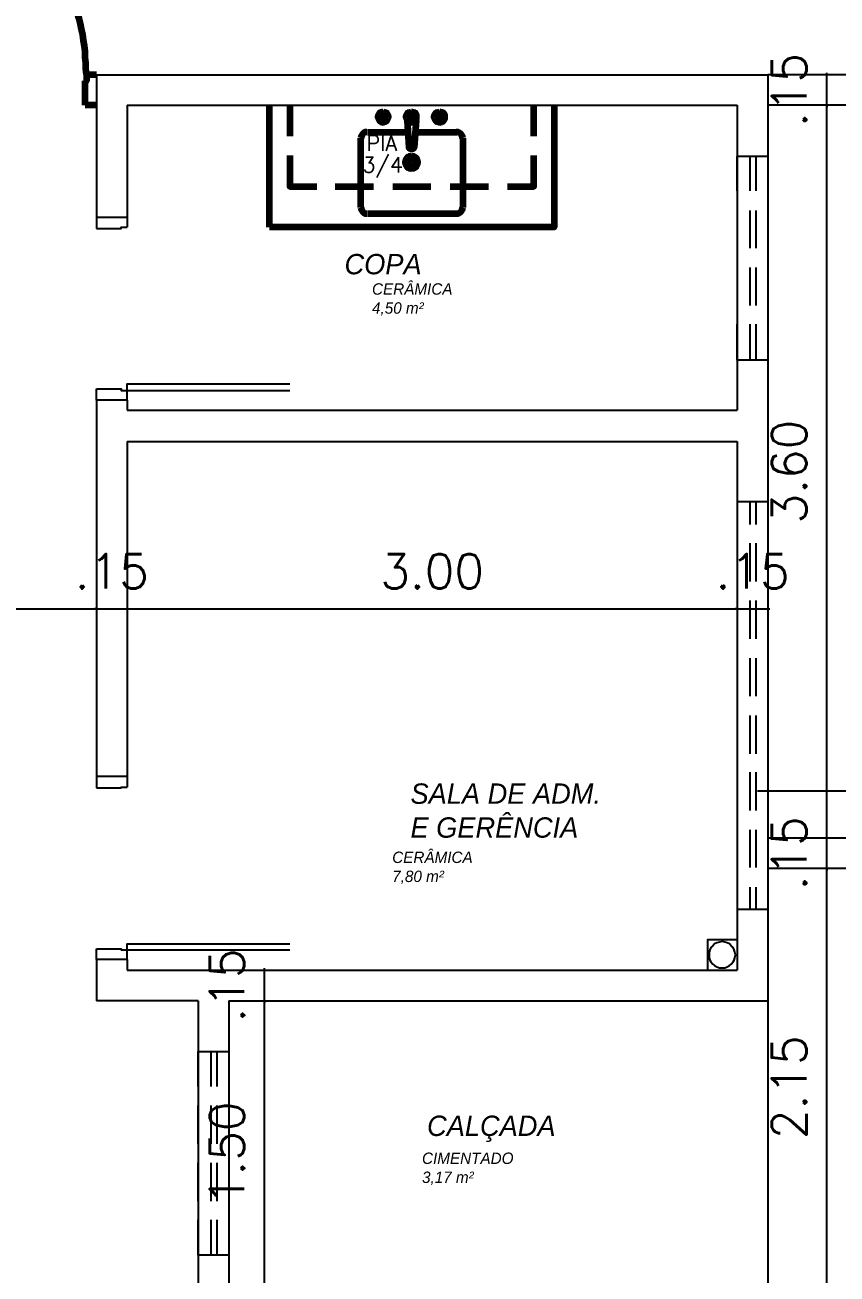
# Model space of a CAD drawing. Header units: millimetres. Extents: x 2273 to 2522, y 1034 to 1187.
# Drawn here: x 2487.12 to 2491.11, y 1114.74 to 1120.88 of the extents above; entities that cross this region are included whole.
import ezdxf

# ---------------------------------------------------------------- set-up
doc = ezdxf.new("R2010")
doc.units = ezdxf.units.MM
doc.layers.add('COTA', color=8, linetype='Continuous')
doc.layers.add('LAYER8', color=8, linetype='Continuous')
doc.layers.add('PAREDES', color=4, linetype='Continuous', lineweight=100)
doc.styles.add('Romans', font='romans.shx')
doc.styles.get("Standard").update_dxf_attribs({"font": 'arial.ttf'})
doc.dimstyles.new('COTA50', dxfattribs={"dimtxt": 0.17, "dimasz": 0.01, "dimexe": 0.05, "dimexo": 0.95, "dimgap": 0.1, "dimtad": 1, "dimzin": 4, "dimdsep": 46, "dimtxsty": 'Romans', "dimblk": 'ARCHTICK', "dimcen": -0.3, "dimdle": 0.05, "dimse1": 1, "dimse2": 1, "dimclrd": 2, "dimclre": 3, "dimclrt": 3, "dimadec": 0, "dimazin": 0, "dimtfac": 1, "dimtix": 1, "dimtmove": 2, "dimatfit": 1, "dimldrblk": 'USERTICK', "dimfxl": 0.05, "dimtolj": 1, "dimtzin": 4, "dimlwd": -1, "dimarcsym": 0})

# ---------------------------------------------------------------- blocks, each defined once
blk = doc.blocks.new('MMM')
at = {"layer": 'PAREDES', "color": 0, "linetype": 'Continuous'}
for points in [[(77.3534, 164.9892), (77.3534, 164.3892), (75.9534, 164.3892)], [(75.9534, 164.3892), (75.9534, 164.9892)], [(76.0534, 164.9892), (76.0534, 164.8363)], [(76.5123, 164.9569), (76.5005, 164.9539), (76.4946, 164.951), (76.4887, 164.9422), (76.4858, 164.9304), (76.4887, 164.9216), (76.4946, 164.9127), (76.5005, 164.9069), (76.5123, 164.9039), (76.5211, 164.9069), (76.5299, 164.9127), (76.5358, 164.9216), (76.5387, 164.9304), (76.5358, 164.9422), (76.5299, 164.951), (76.5211, 164.9539), (76.5123, 164.9569)], [(76.4975, 164.9069), (76.5034, 164.9186), (76.5064, 164.9304), (76.5034, 164.9422), (76.4975, 164.9539)], [(76.527, 164.9539), (76.5211, 164.9422), (76.5181, 164.9304), (76.5211, 164.9186), (76.527, 164.9069)], [(76.6505, 164.9569), (76.6417, 164.9539), (76.6328, 164.951), (76.627, 164.9422), (76.624, 164.9304), (76.627, 164.9216), (76.6328, 164.9127), (76.6417, 164.9069), (76.6505, 164.9039), (76.6623, 164.9069), (76.6711, 164.9127), (76.677, 164.9216), (76.677, 164.9304), (76.677, 164.9422), (76.6711, 164.951), (76.6623, 164.9539), (76.6505, 164.9569)], [(76.6358, 164.9069), (76.6417, 164.9186), (76.6446, 164.9304), (76.6417, 164.9422), (76.6358, 164.9539)], [(76.6652, 164.9539), (76.6593, 164.9422), (76.6564, 164.9304), (76.6593, 164.9186), (76.6652, 164.9069)], [(76.7887, 164.9569), (76.7799, 164.9539), (76.7711, 164.951), (76.7652, 164.9422), (76.7623, 164.9304), (76.7652, 164.9216), (76.7711, 164.9127), (76.7799, 164.9069), (76.7887, 164.9039), (76.8005, 164.9069), (76.8093, 164.9127), (76.8152, 164.9216), (76.8152, 164.9304), (76.8152, 164.9422), (76.8093, 164.951), (76.8005, 164.9539), (76.7887, 164.9569)], [(76.777, 164.9069), (76.7828, 164.9186), (76.7828, 164.9304), (76.7828, 164.9422), (76.777, 164.9539)], [(76.8034, 164.9539), (76.7975, 164.9422), (76.7946, 164.9304), (76.7975, 164.9186), (76.8034, 164.9069)], [(77.2534, 164.8363), (77.2534, 164.9892)], [(76.6299, 164.9157), (76.6387, 164.7833)], [(76.674, 164.9157), (76.6652, 164.7833)], [(76.674, 164.9186), (76.674, 164.9186)], [(76.4328, 164.8569), (76.4211, 164.8569), (76.4123, 164.848), (76.4064, 164.8392), (76.4034, 164.8275)], [(76.4034, 164.4863), (76.4034, 164.8275)], [(76.4358, 164.8569), (76.6328, 164.8569)], [(76.6711, 164.8569), (76.874, 164.8569)], [(76.9034, 164.8275), (76.9005, 164.8392), (76.8946, 164.848), (76.8828, 164.8569), (76.8711, 164.8569)], [(76.9064, 164.4863), (76.9064, 164.8275)], [(76.6387, 164.7863), (76.6387, 164.7804), (76.6446, 164.7745), (76.6534, 164.7745), (76.6593, 164.7745), (76.6652, 164.7804), (76.6652, 164.7863)], [(76.0534, 164.7422), (76.0534, 164.5892), (76.1858, 164.5892)], [(76.6505, 164.7392), (76.6387, 164.7363), (76.6299, 164.7304), (76.624, 164.7216), (76.6211, 164.7098), (76.624, 164.698), (76.6299, 164.6863), (76.6387, 164.6804), (76.6505, 164.6775), (76.6652, 164.6804), (76.674, 164.6863), (76.6799, 164.698), (76.6828, 164.7098), (76.6799, 164.7216), (76.674, 164.7304), (76.6652, 164.7363), (76.6505, 164.7392)], [(76.6505, 164.7275), (76.6446, 164.7245), (76.6387, 164.7216), (76.6358, 164.7157), (76.6328, 164.7098), (76.6358, 164.701), (76.6387, 164.6951), (76.6446, 164.6922), (76.6505, 164.6892), (76.6593, 164.6922), (76.6652, 164.6951), (76.6681, 164.701), (76.6711, 164.7098), (76.6681, 164.7157), (76.6652, 164.7216), (76.6593, 164.7245), (76.6505, 164.7275)], [(77.124, 164.5892), (77.2534, 164.5892), (77.2534, 164.7422)], [(76.277, 164.5892), (76.4652, 164.5892)], [(76.5593, 164.5892), (76.7475, 164.5892)], [(76.8417, 164.5892), (77.0299, 164.5892)], [(76.4034, 164.4863), (76.4064, 164.4745), (76.4123, 164.4657), (76.4211, 164.4569), (76.4328, 164.4569)], [(76.4358, 164.4569), (76.874, 164.4569)], [(76.8711, 164.4569), (76.8828, 164.4569), (76.8946, 164.4657), (76.9005, 164.4745), (76.9034, 164.4863)]]:
    blk.add_lwpolyline(points, dxfattribs=at)
blk = doc.blocks.new('GHJ')
at = {"layer": 'PAREDES', "color": 0, "linetype": 'Continuous'}
for points in [[(75.0534, 165.1422), (75.0505, 165.1686), (75.0505, 165.198), (75.0475, 165.2245), (75.0475, 165.2539), (75.0446, 165.2804), (75.0387, 165.3069), (75.0358, 165.3363), (75.0299, 165.3627), (75.024, 165.3892), (75.0181, 165.4157), (75.0093, 165.4422), (75.0034, 165.4686), (74.9946, 165.4922), (74.9858, 165.5186), (74.977, 165.5451), (74.9652, 165.5686), (74.9534, 165.5922), (74.9446, 165.6186), (74.9328, 165.6422), (74.9181, 165.6657), (74.9064, 165.6892), (74.8917, 165.7098), (74.8799, 165.7333), (74.8652, 165.7569), (74.8475, 165.7775), (74.8328, 165.798), (74.8181, 165.8186), (74.8005, 165.8392), (74.7828, 165.8598), (74.7652, 165.8804), (74.7475, 165.901), (74.7299, 165.9186), (74.7123, 165.9363), (74.6917, 165.9539), (74.6711, 165.9716), (74.6505, 165.9892), (74.6299, 166.0069), (74.6093, 166.0216), (74.5887, 166.0392), (74.5681, 166.0539), (74.5446, 166.0686), (74.5211, 166.0804), (74.5005, 166.0951), (74.477, 166.1069), (74.4534, 166.1216), (74.4299, 166.1333), (74.4034, 166.1422), (74.3799, 166.1539), (74.3564, 166.1657), (74.3299, 166.1745), (74.3034, 166.1833), (74.2799, 166.1922), (74.2534, 166.198), (74.227, 166.2069), (74.2005, 166.2127), (74.174, 166.2186), (74.1475, 166.2245), (74.1181, 166.2275), (74.0917, 166.2333), (74.0652, 166.2363), (74.0358, 166.2363), (74.0093, 166.2392), (73.9799, 166.2392), (73.9505, 166.2422)], [(73.9828, 165.1392), (73.9534, 165.1392), (73.9534, 166.2392)], [(73.9828, 165.1392), (73.9828, 166.2392)], [(73.9564, 165.1098), (73.9534, 165.1098), (73.9534, 165.1392), (73.9034, 165.1392)], [(75.1034, 165.1392), (75.0534, 165.1392), (75.0534, 165.1098), (75.0475, 165.1098)], [(73.9564, 164.9892), (73.9564, 165.1098)], [(75.0475, 164.9892), (75.0475, 165.1098)], [(73.9034, 164.9892), (73.9564, 164.9892)], [(75.1034, 164.9892), (75.0475, 164.9892)]]:
    blk.add_lwpolyline(points, dxfattribs=at)
blk = doc.blocks.new('_ArchTick')
at = {"color": 0, "linetype": 'ByBlock', "const_width": 0.15}
blk.add_lwpolyline([(-0.5, -0.5), (0.5, 0.5)], dxfattribs=at)
blk = doc.blocks.new('*D179')
at = {"color": 2, "transparency": 16777216}
blk.add_line((2491.0634, 1114.532), (2491.0634, 1116.782), dxfattribs=at)
at = {"layer": 'Defpoints', "color": 0, "transparency": 16777216}
for p in [(2484.0404, 1116.732), (2491.0634, 1116.732), (2487.3433, 1114.582)]:
    blk.add_point(p, dxfattribs=at)
at = {"color": 2, "transparency": 16777216, "xscale": 0.01, "yscale": 0.01, "zscale": 0.01}
for p, rotation in [((2491.0634, 1116.732), 90), ((2491.0634, 1114.582), 270)]:
    blk.add_blockref('_ArchTick', p, dxfattribs=dict(at, rotation=rotation))
at = {"color": 3, "transparency": 16777216, "insert": (2490.8784, 1115.657), "char_height": 0.17, "attachment_point": 5, "rotation": 90, "style": 'Romans'}
blk.add_mtext('\\A1;2.15', dxfattribs=at)
blk = doc.blocks.new('USERTICK')
at = {"layer": 'COTA', "color": 0}
for p, q in [((-1, 0), (1, 0)), ((0, 1), (0, -1))]:
    blk.add_line(p, q, dxfattribs=at)
blk.add_circle((0, 0), 0.25, dxfattribs=at)
blk = doc.blocks.new('*D180')
at = {"color": 2, "transparency": 16777216}
for p, q in [((2491.0634, 1116.882), (2491.0634, 1116.892)), ((2491.0634, 1116.732), (2491.0634, 1116.882)), ((2491.0634, 1116.732), (2491.0634, 1116.722))]:
    blk.add_line(p, q, dxfattribs=at)
at = {"layer": 'Defpoints', "color": 0, "transparency": 16777216}
for p in [(2483.8904, 1116.882), (2491.0634, 1116.882), (2484.0404, 1116.732)]:
    blk.add_point(p, dxfattribs=at)
at = {"color": 2, "transparency": 16777216, "xscale": 0.01, "yscale": 0.01, "zscale": 0.01}
for p, rotation in [((2491.0634, 1116.882), 270), ((2491.0634, 1116.732), 90)]:
    blk.add_blockref('_ArchTick', p, dxfattribs=dict(at, rotation=rotation))
at = {"color": 3, "transparency": 16777216, "insert": (2490.8784, 1116.807), "char_height": 0.17, "attachment_point": 5, "rotation": 90, "style": 'Romans'}
blk.add_mtext('\\A1;.15', dxfattribs=at)
blk = doc.blocks.new('*D181')
at = {"color": 2, "transparency": 16777216}
blk.add_line((2491.0634, 1116.832), (2491.0634, 1120.535), dxfattribs=at)
at = {"layer": 'Defpoints', "color": 0, "transparency": 16777216}
for p in [(2482.6404, 1120.485), (2491.0634, 1120.485), (2483.8904, 1116.882)]:
    blk.add_point(p, dxfattribs=at)
at = {"color": 2, "transparency": 16777216, "xscale": 0.01, "yscale": 0.01, "zscale": 0.01}
for p, rotation in [((2491.0634, 1120.485), 90), ((2491.0634, 1116.882), 270)]:
    blk.add_blockref('_ArchTick', p, dxfattribs=dict(at, rotation=rotation))
at = {"color": 3, "transparency": 16777216, "insert": (2490.8784, 1118.6835), "char_height": 0.17, "attachment_point": 5, "rotation": 90, "style": 'Romans'}
blk.add_mtext('\\A1;3.60', dxfattribs=at)
blk = doc.blocks.new('*D182')
at = {"color": 2, "transparency": 16777216}
for p, q in [((2491.0634, 1120.635), (2491.0634, 1120.645)), ((2491.0634, 1120.485), (2491.0634, 1120.635)), ((2491.0634, 1120.485), (2491.0634, 1120.475))]:
    blk.add_line(p, q, dxfattribs=at)
at = {"layer": 'Defpoints', "color": 0, "transparency": 16777216}
for p in [(2482.6404, 1120.635), (2491.0634, 1120.635), (2482.6404, 1120.485)]:
    blk.add_point(p, dxfattribs=at)
at = {"color": 2, "transparency": 16777216, "xscale": 0.01, "yscale": 0.01, "zscale": 0.01}
for p, rotation in [((2491.0634, 1120.635), 270), ((2491.0634, 1120.485), 90)]:
    blk.add_blockref('_ArchTick', p, dxfattribs=dict(at, rotation=rotation))
at = {"color": 3, "transparency": 16777216, "insert": (2490.8784, 1120.56), "char_height": 0.17, "attachment_point": 5, "rotation": 90, "style": 'Romans'}
blk.add_mtext('\\A1;.15', dxfattribs=at)
blk = doc.blocks.new('*D185')
at = {"color": 2, "transparency": 16777216}
blk.add_line((2488.3003, 1114.532), (2488.3003, 1116.132), dxfattribs=at)
at = {"layer": 'Defpoints', "color": 0, "transparency": 16777216}
for p in [(2466.9325, 1116.082), (2488.3003, 1116.082), (2473.9884, 1114.582)]:
    blk.add_point(p, dxfattribs=at)
at = {"color": 2, "transparency": 16777216, "xscale": 0.01, "yscale": 0.01, "zscale": 0.01}
for p, rotation in [((2488.3003, 1116.082), 90), ((2488.3003, 1114.582), 270)]:
    blk.add_blockref('_ArchTick', p, dxfattribs=dict(at, rotation=rotation))
at = {"color": 3, "transparency": 16777216, "insert": (2488.1153, 1115.332), "char_height": 0.17, "attachment_point": 5, "rotation": 90, "style": 'Romans'}
blk.add_mtext('\\A1;1.50', dxfattribs=at)
blk = doc.blocks.new('*D186')
at = {"color": 2, "transparency": 16777216}
for p, q in [((2488.3003, 1116.232), (2488.3003, 1116.242)), ((2488.3003, 1116.082), (2488.3003, 1116.232)), ((2488.3003, 1116.082), (2488.3003, 1116.072))]:
    blk.add_line(p, q, dxfattribs=at)
at = {"layer": 'Defpoints', "color": 0, "transparency": 16777216}
for p in [(2466.7825, 1116.232), (2488.3003, 1116.232), (2466.9325, 1116.082)]:
    blk.add_point(p, dxfattribs=at)
at = {"color": 2, "transparency": 16777216, "xscale": 0.01, "yscale": 0.01, "zscale": 0.01}
for p, rotation in [((2488.3003, 1116.232), 270), ((2488.3003, 1116.082), 90)]:
    blk.add_blockref('_ArchTick', p, dxfattribs=dict(at, rotation=rotation))
at = {"color": 3, "transparency": 16777216, "insert": (2488.1153, 1116.157), "char_height": 0.17, "attachment_point": 5, "rotation": 90, "style": 'Romans'}
blk.add_mtext('\\A1;.15', dxfattribs=at)
blk = doc.blocks.new('*D204')
at = {"color": 2, "transparency": 16777216}
blk.add_line((2483.9211, 1118.0086), (2487.524, 1118.0086), dxfattribs=at)
at = {"layer": 'Defpoints', "color": 0, "transparency": 16777216}
for p in [(2487.474, 1118.0086), (2483.9711, 1117.682), (2487.474, 1117.185)]:
    blk.add_point(p, dxfattribs=at)
at = {"color": 2, "transparency": 16777216, "xscale": 0.01, "yscale": 0.01, "zscale": 0.01, "rotation": 180}
blk.add_blockref('_ArchTick', (2483.9711, 1118.0086), dxfattribs=at)
at = {"color": 2, "transparency": 16777216, "xscale": 0.01, "yscale": 0.01, "zscale": 0.01}
blk.add_blockref('_ArchTick', (2487.474, 1118.0086), dxfattribs=at)
at = {"color": 3, "transparency": 16777216, "insert": (2485.7226, 1118.1936), "char_height": 0.17, "attachment_point": 5, "style": 'Romans'}
blk.add_mtext('\\A1;3.50', dxfattribs=at)
blk = doc.blocks.new('*D205')
at = {"color": 2, "transparency": 16777216}
for p, q in [((2487.474, 1118.0086), (2487.464, 1118.0086)), ((2487.474, 1118.0086), (2487.624, 1118.0086)), ((2487.624, 1118.0086), (2487.634, 1118.0086))]:
    blk.add_line(p, q, dxfattribs=at)
at = {"layer": 'Defpoints', "color": 0, "transparency": 16777216}
for p in [(2487.624, 1118.832), (2487.624, 1118.0086), (2487.474, 1117.185)]:
    blk.add_point(p, dxfattribs=at)
at = {"color": 2, "transparency": 16777216, "xscale": 0.01, "yscale": 0.01, "zscale": 0.01}
blk.add_blockref('_ArchTick', (2487.474, 1118.0086), dxfattribs=at)
at = {"color": 2, "transparency": 16777216, "xscale": 0.01, "yscale": 0.01, "zscale": 0.01, "rotation": 180}
blk.add_blockref('_ArchTick', (2487.624, 1118.0086), dxfattribs=at)
at = {"color": 3, "transparency": 16777216, "insert": (2487.549, 1118.1936), "char_height": 0.17, "attachment_point": 5, "style": 'Romans'}
blk.add_mtext('\\A1;.15', dxfattribs=at)
blk = doc.blocks.new('*D206')
at = {"color": 2, "transparency": 16777216}
blk.add_line((2487.574, 1118.0086), (2490.674, 1118.0086), dxfattribs=at)
at = {"layer": 'Defpoints', "color": 0, "transparency": 16777216}
for p in [(2487.624, 1118.832), (2490.624, 1118.832), (2490.624, 1118.0086)]:
    blk.add_point(p, dxfattribs=at)
at = {"color": 2, "transparency": 16777216, "xscale": 0.01, "yscale": 0.01, "zscale": 0.01, "rotation": 180}
blk.add_blockref('_ArchTick', (2487.624, 1118.0086), dxfattribs=at)
at = {"color": 2, "transparency": 16777216, "xscale": 0.01, "yscale": 0.01, "zscale": 0.01}
blk.add_blockref('_ArchTick', (2490.624, 1118.0086), dxfattribs=at)
at = {"color": 3, "transparency": 16777216, "insert": (2489.124, 1118.1936), "char_height": 0.17, "attachment_point": 5, "style": 'Romans'}
blk.add_mtext('\\A1;3.00', dxfattribs=at)
blk = doc.blocks.new('*D207')
at = {"color": 2, "transparency": 16777216}
for p, q in [((2490.624, 1118.0086), (2490.614, 1118.0086)), ((2490.624, 1118.0086), (2490.774, 1118.0086)), ((2490.774, 1118.0086), (2490.784, 1118.0086))]:
    blk.add_line(p, q, dxfattribs=at)
at = {"layer": 'Defpoints', "color": 0, "transparency": 16777216}
for p in [(2490.624, 1118.832), (2490.774, 1118.0086), (2490.774, 1116.082)]:
    blk.add_point(p, dxfattribs=at)
at = {"color": 2, "transparency": 16777216, "xscale": 0.01, "yscale": 0.01, "zscale": 0.01}
blk.add_blockref('_ArchTick', (2490.624, 1118.0086), dxfattribs=at)
at = {"color": 2, "transparency": 16777216, "xscale": 0.01, "yscale": 0.01, "zscale": 0.01, "rotation": 180}
blk.add_blockref('_ArchTick', (2490.774, 1118.0086), dxfattribs=at)
at = {"color": 3, "transparency": 16777216, "insert": (2490.699, 1118.1936), "char_height": 0.17, "attachment_point": 5, "style": 'Romans'}
blk.add_mtext('\\A1;.15', dxfattribs=at)
blk = doc.blocks.new('*D210')
at = {"color": 2, "transparency": 16777216}
blk.add_line((2490.724, 1117.1135), (2494.427, 1117.1135), dxfattribs=at)
at = {"layer": 'Defpoints', "color": 0, "transparency": 16777216}
for p in [(2494.377, 1117.1135), (2490.774, 1116.882), (2494.377, 1116.882)]:
    blk.add_point(p, dxfattribs=at)
at = {"color": 2, "transparency": 16777216, "xscale": 0.01, "yscale": 0.01, "zscale": 0.01, "rotation": 180}
blk.add_blockref('_ArchTick', (2490.774, 1117.1135), dxfattribs=at)
at = {"color": 2, "transparency": 16777216, "xscale": 0.01, "yscale": 0.01, "zscale": 0.01}
blk.add_blockref('_ArchTick', (2494.377, 1117.1135), dxfattribs=at)
at = {"color": 3, "transparency": 16777216, "insert": (2492.5755, 1117.2985), "char_height": 0.17, "attachment_point": 5, "style": 'Romans'}
blk.add_mtext('\\A1;3.60', dxfattribs=at)

msp = doc.modelspace()

# ---------------------------------------------------------------- linework, layer by layer
at = {"layer": 'LAYER8', "color": 0, "linetype": 'ByBlock'}
for p, q in [((2490.774, 1118.535), (2490.624, 1118.535)), ((2490.624, 1116.532), (2490.774, 1116.532))]:
    msp.add_line(p, q, dxfattribs=at)
at = {"layer": 'LAYER8', "linetype": 'Continuous'}
for points in [[(2487.474, 1120.635), (2490.774, 1120.635)], [(2487.474, 1120.635), (2487.474, 1119.935)], [(2490.774, 1120.635), (2490.774, 1116.082)], [(2493.127, 1120.635), (2490.774, 1120.635)], [(2487.624, 1120.485), (2490.624, 1120.485)], [(2487.624, 1120.485), (2487.624, 1119.935)], [(2490.624, 1120.485), (2490.624, 1118.985)], [(2493.127, 1120.485), (2490.774, 1120.485)], [(2487.474, 1119.935), (2487.624, 1119.935)], [(2487.474, 1119.935), (2487.474, 1119.8791)], [(2487.474, 1119.8791), (2487.5946, 1119.8791), (2487.5946, 1119.885), (2487.624, 1119.885)], [(2487.624, 1119.935), (2487.624, 1119.885)], [(2487.474, 1119.0909), (2487.5946, 1119.0909), (2487.5946, 1119.082), (2487.624, 1119.082), (2487.624, 1119.1144), (2488.424, 1119.1144)], [(2487.474, 1119.035), (2487.474, 1119.0909)], [(2487.474, 1119.035), (2487.474, 1117.185)], [(2487.624, 1119.035), (2487.474, 1119.035)], [(2487.624, 1119.035), (2487.624, 1119.082)], [(2487.624, 1119.082), (2488.424, 1119.082)], [(2487.624, 1119.035), (2487.624, 1118.985)], [(2487.624, 1118.985), (2490.624, 1118.985)], [(2487.624, 1118.832), (2490.624, 1118.832)], [(2487.624, 1118.832), (2487.624, 1117.185)], [(2490.624, 1118.832), (2490.624, 1116.232)], [(2487.624, 1117.185), (2487.474, 1117.185)], [(2487.474, 1117.185), (2487.474, 1117.1291)], [(2487.624, 1117.185), (2487.624, 1117.132)], [(2487.474, 1117.1291), (2487.5946, 1117.1291), (2487.5946, 1117.132), (2487.624, 1117.132)], [(2494.377, 1116.882), (2490.774, 1116.882)], [(2494.527, 1116.732), (2490.774, 1116.732)], [(2487.474, 1116.3379), (2487.5946, 1116.3379), (2487.5946, 1116.332), (2487.624, 1116.332), (2487.624, 1116.3614), (2488.424, 1116.3614)], [(2487.474, 1116.285), (2487.474, 1116.3379)], [(2487.624, 1116.285), (2487.624, 1116.332)], [(2487.624, 1116.332), (2488.424, 1116.332)], [(2487.474, 1116.285), (2487.474, 1116.082)], [(2487.624, 1116.285), (2487.474, 1116.285)], [(2487.624, 1116.285), (2487.624, 1116.232)], [(2487.624, 1116.232), (2490.624, 1116.232)], [(2487.974, 1116.082), (2487.474, 1116.082)], [(2487.974, 1116.082), (2487.974, 1114.582)], [(2488.124, 1116.082), (2490.774, 1116.082)], [(2488.124, 1116.082), (2488.124, 1114.582)]]:
    msp.add_lwpolyline(points, dxfattribs=at)
at = {"layer": 'LAYER8', "color": 0, "linetype": 'Continuous'}
for points in [[(2490.624, 1120.0644), (2490.624, 1120.235), (2490.774, 1120.235)], [(2490.6858, 1120.235), (2490.6858, 1120.0644)], [(2490.7152, 1120.235), (2490.7152, 1120.0644)], [(2490.774, 1120.235), (2490.774, 1120.0644)], [(2490.6858, 1119.9673), (2490.6858, 1119.782)], [(2490.7152, 1119.9673), (2490.7152, 1119.782)], [(2490.6858, 1119.6879), (2490.6858, 1119.4997)], [(2490.7152, 1119.6879), (2490.7152, 1119.4997)], [(2490.774, 1119.4085), (2490.774, 1119.232), (2490.624, 1119.232), (2490.624, 1119.4085)], [(2490.6858, 1119.4085), (2490.6858, 1119.232)], [(2490.7152, 1119.4085), (2490.7152, 1119.232)], [(2490.6858, 1118.535), (2490.6858, 1118.4232)], [(2490.7152, 1118.535), (2490.7152, 1118.4232)], [(2490.6858, 1118.332), (2490.6858, 1118.1438)], [(2490.7152, 1118.332), (2490.7152, 1118.1438)], [(2490.6858, 1118.0497), (2490.6858, 1117.8614)], [(2490.7152, 1118.0497), (2490.7152, 1117.8614)], [(2490.6858, 1117.7673), (2490.6858, 1117.5791)], [(2490.7152, 1117.7673), (2490.7152, 1117.5791)], [(2490.6858, 1117.485), (2490.6858, 1117.2967)], [(2490.7152, 1117.485), (2490.7152, 1117.2967)], [(2490.6858, 1117.2056), (2490.6858, 1117.0173)], [(2490.7152, 1117.2056), (2490.7152, 1117.0173)], [(2490.6858, 1116.9232), (2490.6858, 1116.7379)], [(2490.7152, 1116.9232), (2490.7152, 1116.7379)], [(2490.6858, 1116.6409), (2490.6858, 1116.532)], [(2490.7152, 1116.6409), (2490.7152, 1116.532)], [(2490.624, 1116.382), (2490.477, 1116.382), (2490.477, 1116.232)], [(2490.5505, 1116.3732), (2490.5358, 1116.3703), (2490.524, 1116.3673), (2490.5123, 1116.3614), (2490.5035, 1116.3526), (2490.4946, 1116.3438), (2490.4888, 1116.332), (2490.4858, 1116.3203), (2490.4858, 1116.3085), (2490.4858, 1116.2938), (2490.4888, 1116.282), (2490.4946, 1116.2732), (2490.5035, 1116.2614), (2490.5123, 1116.2556), (2490.524, 1116.2497), (2490.5358, 1116.2438), (2490.5505, 1116.2438), (2490.5623, 1116.2438), (2490.574, 1116.2497), (2490.5858, 1116.2556), (2490.5946, 1116.2614), (2490.6035, 1116.2732), (2490.6093, 1116.282), (2490.6123, 1116.2938), (2490.6152, 1116.3085), (2490.6123, 1116.3203), (2490.6093, 1116.332), (2490.6035, 1116.3438), (2490.5946, 1116.3526), (2490.5858, 1116.3614), (2490.574, 1116.3673), (2490.5623, 1116.3703), (2490.5505, 1116.3732)], [(2490.774, 1116.082), (2490.774, 1114.582)], [(2487.974, 1115.6614), (2487.974, 1115.832), (2488.124, 1115.832)], [(2488.0358, 1115.832), (2488.0358, 1115.6614)], [(2488.0652, 1115.832), (2488.0652, 1115.6614)], [(2488.124, 1115.832), (2488.124, 1115.6614)], [(2487.974, 1115.3791), (2487.974, 1115.5673)], [(2488.0358, 1115.5673), (2488.0358, 1115.3791)], [(2488.0652, 1115.5673), (2488.0652, 1115.3791)], [(2488.124, 1115.5673), (2488.124, 1115.3791)], [(2487.974, 1115.0967), (2487.974, 1115.285)], [(2488.0358, 1115.285), (2488.0358, 1115.0967)], [(2488.0652, 1115.285), (2488.0652, 1115.0967)], [(2488.124, 1115.285), (2488.124, 1115.0967)], [(2488.124, 1115.0056), (2488.124, 1114.832), (2487.974, 1114.832), (2487.974, 1115.0056)], [(2488.0358, 1115.0056), (2488.0358, 1114.832)], [(2488.0652, 1115.0056), (2488.0652, 1114.832)]]:
    msp.add_lwpolyline(points, dxfattribs=at)

# ---------------------------------------------------------------- block references
at = {"layer": 'LAYER8', "linetype": 'Continuous'}
msp.add_blockref('GHJ', (2412.3706, 955.4958), dxfattribs=at)
at = {"layer": 'LAYER8', "linetype": 'ByBlock'}
msp.add_blockref('MMM', (2412.3706, 955.4958), dxfattribs=at)

# ---------------------------------------------------------------- texts
at = {"color": 3, "style": 'Romans'}
for s, p in [('PIA', (2488.8006, 1120.2608)), ('3/4"', (2488.7814, 1120.1547))]:
    msp.add_text(s, height=0.075, dxfattribs=at).set_placement(p)
at = {"layer": 'LAYER8', "color": 0, "linetype": 'Continuous', "width": 1.591519, "attachment_point": 1}
for s, insert, char_height in [('{\\fHarlow Solid Italic|b0|i0|c0|p82;COPA}', (2488.6931, 1119.7538), 0.1), ('{\\fHarlow Solid Italic|b0|i0|c0|p82;CERÂMICA\\P4,50 m²}', (2488.8282, 1119.6095), 0.056045), ('{\\fHarlow Solid Italic|b0|i0|c0|p82;SALA DE ADM. \\PE GERÊNCIA}', (2489.0174, 1117.1506), 0.1), ('{\\fHarlow Solid Italic|b0|i0|c0|p82;CERÂMICA\\P7,80 m²}', (2488.9275, 1116.8154), 0.056045), ('{\\fHarlow Solid Italic|b0|i0|c0|p82;CALÇADA}', (2489.0989, 1115.5175), 0.1), ('{\\fHarlow Solid Italic|b0|i0|c0|p82;CIMENTADO\\P3,17 m²}', (2489.0741, 1115.3358), 0.056045)]:
    msp.add_mtext(s, dxfattribs=dict(at, insert=insert, char_height=char_height))

# ---------------------------------------------------------------- dimensions: what is measured, and where the dimension line sits
for base, p1, p2, picture, middle in [((2491.0634, 1120.635), (2482.6404, 1120.485), (2482.6404, 1120.635), '*D182', (2490.8784, 1120.56)), ((2491.0634, 1120.485), (2483.8904, 1116.882), (2482.6404, 1120.485), '*D181', (2490.8784, 1118.6835)), ((2491.0634, 1116.882), (2484.0404, 1116.732), (2483.8904, 1116.882), '*D180', (2490.8784, 1116.807)), ((2491.0634, 1116.732), (2487.3433, 1114.582), (2484.0404, 1116.732), '*D179', (2490.8784, 1115.657)), ((2488.3003, 1116.232), (2466.9325, 1116.082), (2466.7825, 1116.232), '*D186', (2488.1153, 1116.157)), ((2488.3003, 1116.082), (2473.9884, 1114.582), (2466.9325, 1116.082), '*D185', (2488.1153, 1115.332))]:
    dim = msp.add_linear_dim(base=base, p1=p1, p2=p2, angle=270, dimstyle='COTA50')
    dim.commit()
    dim.dimension.update_dxf_attribs({"geometry": picture, "text_midpoint": middle})
for base, p1, p2, picture, middle in [((2487.624, 1118.0086), (2487.474, 1117.185), (2487.624, 1118.832), '*D205', (2487.549, 1118.1936)), ((2490.624, 1118.0086), (2487.624, 1118.832), (2490.624, 1118.832), '*D206', (2489.124, 1118.1936)), ((2490.774, 1118.0086), (2490.624, 1118.832), (2490.774, 1116.082), '*D207', (2490.699, 1118.1936)), ((2487.474, 1118.0086), (2483.9711, 1117.682), (2487.474, 1117.185), '*D204', (2485.7226, 1118.1936)), ((2494.377, 1117.1135), (2490.774, 1116.882), (2494.377, 1116.882), '*D210', (2492.5755, 1117.2985))]:
    dim = msp.add_linear_dim(base=base, p1=p1, p2=p2, dimstyle='COTA50')
    dim.commit()
    dim.dimension.update_dxf_attribs({"geometry": picture, "text_midpoint": middle})

doc.saveas('drawing.dxf')
